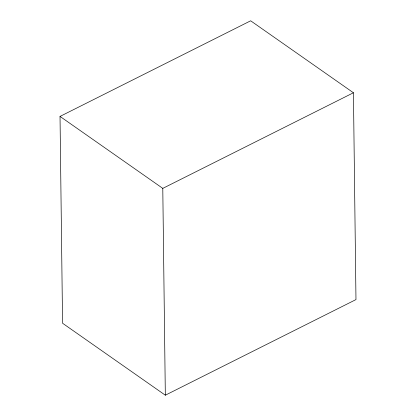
<?xml version="1.0" encoding="UTF-8"?>
<svg xmlns="http://www.w3.org/2000/svg" width="416" height="416" viewBox="0 0 416 416"><rect width="100%" height="100%" fill="white"/><g stroke="black" fill="none" stroke-linecap="round" stroke-linejoin="round"><path stroke-width="0.62" d="M60.024 116.412L250.671 20.8L353.434 92.763L355.976 299.588L165.329 395.2L62.566 323.237L60.024 116.412L162.786 188.375L165.329 395.2M162.786 188.375L353.434 92.763"/></g></svg>
